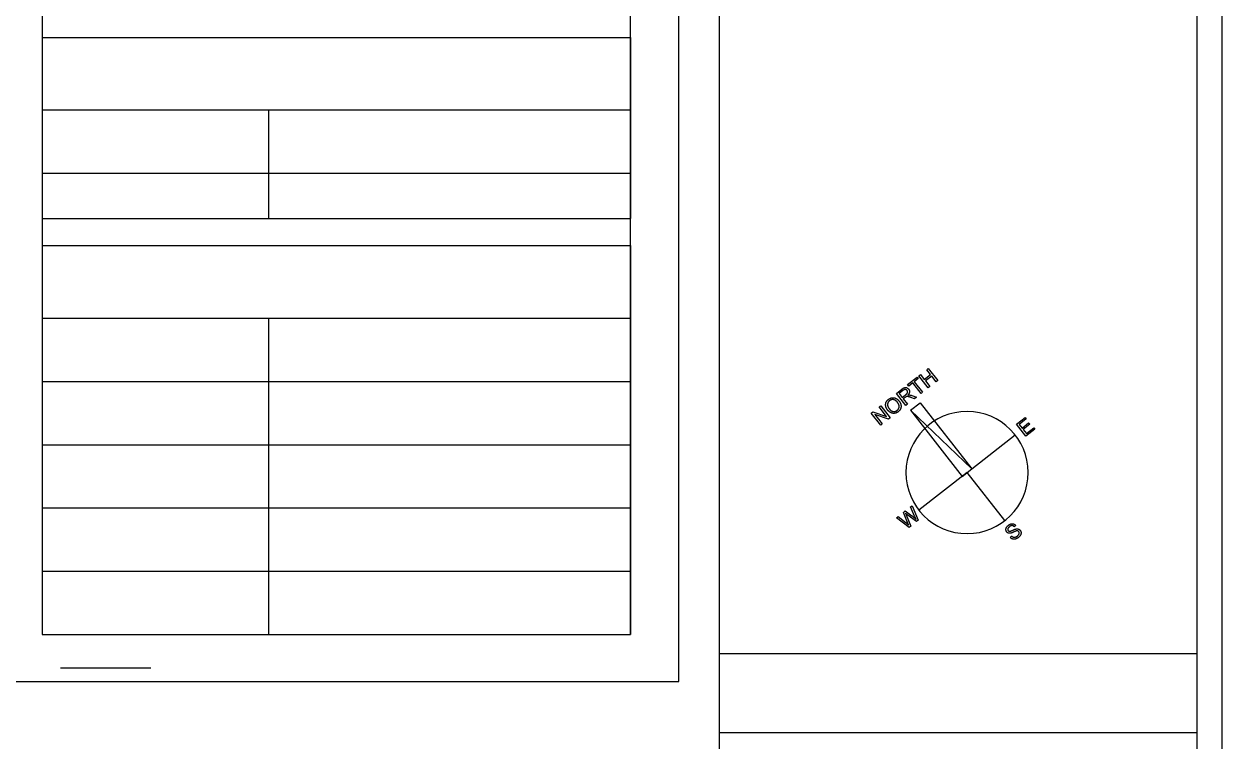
# Model space of a CAD drawing. Header units: millimetres. Extents: x 10 to 831, y 7 to 587.
# Drawn here: x 572.7 to 831.1, y 162 to 316.8 of the extents above; entities that cross this region are included whole.
import ezdxf

# ---------------------------------------------------------------- set-up
doc = ezdxf.new("R2010")
doc.units = ezdxf.units.MM
doc.layers.get('0').update_dxf_attribs({"linetype": 'CONTINUOUS'})

msp = doc.modelspace()

# ---------------------------------------------------------------- linework, layer by layer
at = {"color": 9}
for p, q in [((831.144, 7.0032), (831.144, 586.863)), ((825.779, 12.3679), (825.779, 581.501))]:
    msp.add_line(p, q, dxfattribs=at)
at = {"color": 0}
for p, q in [((722.644, 581.498), (722.644, 12.3679)), ((714.005, 174.906), (714.005, 581.007)), ((576.668, 559.812), (576.668, 185.004)), ((703.576, 185.004), (703.576, 559.812)), ((576.668, 313.888), (703.576, 313.888)), ((703.576, 313.888), (703.576, 274.836)), ((576.668, 298.268), (703.576, 298.268)), ((625.482, 298.268), (625.482, 274.836)), ((576.668, 284.594), (703.576, 284.594)), ((576.668, 274.836), (703.576, 274.836)), ((576.668, 268.963), (703.576, 268.963)), ((703.576, 268.963), (703.576, 185.004)), ((576.668, 253.341), (703.576, 253.341)), ((625.482, 253.341), (625.482, 185.004)), ((763.323, 238.967), (765.39, 240.576)), ((765.39, 240.576), (765.623, 240.269)), ((765.747, 240.862), (766.085, 241.126)), ((767.782, 238.27), (765.747, 240.862)), ((766.085, 241.126), (766.921, 240.058)), ((766.921, 240.058), (768.279, 241.117)), ((768.509, 240.809), (767.168, 239.761)), ((767.443, 242.185), (767.782, 242.449)), ((768.279, 241.117), (767.443, 242.185)), ((767.782, 242.449), (769.81, 239.857)), ((769.472, 239.593), (768.509, 240.809)), ((576.668, 239.667), (703.576, 239.667)), ((760.91, 237.074), (762.067, 237.973)), ((762.067, 237.973), (762.106, 238.005)), ((762.106, 238.005), (762.152, 238.037)), ((762.152, 238.037), (762.201, 238.069)), ((762.201, 238.069), (762.243, 238.1)), ((762.243, 238.1), (762.286, 238.132)), ((762.286, 238.132), (762.321, 238.153)), ((762.321, 238.153), (762.36, 238.184)), ((762.36, 238.184), (762.402, 238.206)), ((762.427, 237.782), (762.37, 237.75)), ((762.402, 238.206), (762.448, 238.227)), ((762.469, 237.804), (762.427, 237.782)), ((762.448, 238.227), (762.48, 238.248)), ((762.512, 237.824), (762.469, 237.804)), ((762.48, 238.248), (762.512, 238.259)), ((762.512, 238.259), (762.554, 238.28)), ((762.554, 237.845), (762.512, 237.824)), ((762.554, 238.28), (762.582, 238.29)), ((762.582, 237.867), (762.554, 237.845)), ((762.582, 238.29), (762.614, 238.301)), ((762.624, 237.877), (762.582, 237.867)), ((762.614, 238.301), (762.649, 238.311)), ((762.667, 237.888), (762.624, 237.877)), ((762.649, 238.311), (762.691, 238.322)), ((762.709, 237.899), (762.667, 237.888)), ((762.691, 238.322), (762.73, 238.333)), ((762.741, 237.909), (762.709, 237.899)), ((762.73, 238.333), (762.776, 238.343)), ((762.783, 237.909), (762.741, 237.909)), ((762.776, 238.343), (762.818, 238.343)), ((762.818, 237.909), (762.783, 237.909)), ((762.818, 238.343), (762.857, 238.343)), ((762.85, 237.909), (762.818, 237.909)), ((762.893, 237.899), (762.85, 237.909)), ((762.857, 238.343), (762.9, 238.343)), ((762.935, 237.888), (762.893, 237.899)), ((762.9, 238.343), (762.952, 238.343)), ((762.977, 237.867), (762.935, 237.888)), ((762.952, 238.343), (762.995, 238.333)), ((763.019, 237.856), (762.977, 237.867)), ((762.995, 238.333), (763.037, 238.322)), ((763.051, 237.836), (763.019, 237.856)), ((763.037, 238.322), (763.08, 238.311)), ((763.094, 237.804), (763.051, 237.836)), ((763.08, 238.311), (763.122, 238.29)), ((763.122, 237.782), (763.094, 237.804)), ((763.122, 238.29), (763.164, 238.28)), ((763.154, 237.74), (763.122, 237.782)), ((763.164, 238.28), (763.206, 238.259)), ((763.206, 238.259), (763.249, 238.236)), ((763.249, 238.236), (763.291, 238.216)), ((763.291, 238.216), (763.323, 238.184)), ((763.57, 238.661), (763.323, 238.967)), ((763.323, 238.184), (763.355, 238.163)), ((763.355, 238.163), (763.397, 238.132)), ((763.397, 238.132), (763.432, 238.11)), ((763.432, 238.11), (763.464, 238.078)), ((763.464, 238.078), (763.492, 238.037)), ((763.492, 238.037), (763.524, 238.005)), ((763.524, 238.005), (763.535, 237.983)), ((763.535, 237.983), (763.57, 237.951)), ((764.424, 239.328), (763.57, 238.661)), ((763.57, 237.951), (763.602, 237.909)), ((763.602, 237.909), (763.619, 237.867)), ((763.619, 237.867), (763.644, 237.836)), ((763.644, 237.836), (763.662, 237.793)), ((763.662, 237.793), (763.676, 237.75)), ((766.216, 237.042), (764.424, 239.328)), ((765.623, 240.269), (764.762, 239.593)), ((764.762, 239.593), (766.565, 237.307)), ((767.168, 239.761), (768.117, 238.534)), ((768.117, 238.534), (767.782, 238.27)), ((769.81, 239.857), (769.472, 239.593)), ((758.691, 235.147), (758.698, 235.19)), ((758.698, 235.19), (758.719, 235.231)), ((758.719, 235.231), (758.744, 235.263)), ((758.744, 235.263), (758.765, 235.306)), ((758.765, 235.306), (758.783, 235.348)), ((758.783, 235.348), (758.807, 235.38)), ((758.807, 235.38), (758.825, 235.421)), ((758.825, 235.421), (758.857, 235.454)), ((758.857, 235.454), (758.878, 235.486)), ((758.878, 235.486), (758.91, 235.528)), ((758.91, 235.528), (758.941, 235.56)), ((758.941, 235.56), (758.977, 235.591)), ((758.977, 235.591), (759.008, 235.622)), ((759.008, 235.622), (759.037, 235.654)), ((759.037, 235.654), (759.068, 235.686)), ((759.068, 235.686), (759.104, 235.719)), ((759.104, 235.719), (759.142, 235.751)), ((759.153, 235.199), (759.135, 235.168)), ((759.142, 235.751), (759.178, 235.782)), ((759.178, 235.242), (759.153, 235.199)), ((759.178, 235.782), (759.185, 235.792)), ((759.195, 235.274), (759.178, 235.242)), ((759.185, 235.792), (759.227, 235.825)), ((759.227, 235.306), (759.195, 235.274)), ((759.227, 235.825), (759.27, 235.846)), ((759.259, 235.348), (759.227, 235.306)), ((759.294, 235.38), (759.259, 235.348)), ((759.27, 235.846), (759.305, 235.877)), ((759.326, 235.412), (759.294, 235.38)), ((759.305, 235.877), (759.344, 235.898)), ((759.354, 235.443), (759.326, 235.412)), ((759.344, 235.898), (759.386, 235.93)), ((759.386, 235.475), (759.354, 235.443)), ((759.386, 235.93), (759.418, 235.95)), ((759.418, 235.496), (759.386, 235.475)), ((759.418, 235.95), (759.46, 235.972)), ((759.453, 235.518), (759.418, 235.496)), ((759.481, 235.549), (759.453, 235.518)), ((759.46, 235.972), (759.502, 235.993)), ((759.527, 235.57), (759.481, 235.549)), ((759.502, 235.993), (759.545, 236.004)), ((759.569, 235.591), (759.527, 235.57)), ((759.545, 236.004), (759.587, 236.025)), ((759.612, 235.613), (759.569, 235.591)), ((759.587, 236.025), (759.629, 236.047)), ((759.64, 235.634), (759.612, 235.613)), ((759.629, 236.047), (759.672, 236.057)), ((759.686, 235.654), (759.64, 235.634)), ((759.672, 236.057), (759.714, 236.068)), ((759.728, 235.676), (759.686, 235.654)), ((759.714, 236.068), (759.756, 236.09)), ((759.77, 235.686), (759.728, 235.676)), ((759.756, 236.09), (759.799, 236.099)), ((759.813, 235.697), (759.77, 235.686)), ((759.799, 236.099), (759.841, 236.11)), ((759.855, 235.708), (759.813, 235.697)), ((759.841, 236.11), (759.887, 236.12)), ((759.897, 235.719), (759.855, 235.708)), ((759.887, 236.12), (759.929, 236.12)), ((759.947, 235.729), (759.897, 235.719)), ((759.929, 236.12), (759.972, 236.131)), ((759.989, 235.729), (759.947, 235.729)), ((759.972, 236.131), (760.021, 236.131)), ((760.021, 235.74), (759.989, 235.729)), ((760.021, 236.131), (760.063, 236.142)), ((760.063, 235.74), (760.021, 235.74)), ((760.063, 236.142), (760.106, 236.142)), ((760.106, 235.74), (760.063, 235.74)), ((760.106, 236.142), (760.148, 236.142)), ((760.148, 235.74), (760.106, 235.74)), ((760.148, 236.142), (760.201, 236.142)), ((760.201, 235.729), (760.148, 235.74)), ((760.201, 236.142), (760.247, 236.142)), ((760.247, 235.729), (760.201, 235.729)), ((760.247, 236.142), (760.289, 236.131)), ((760.289, 235.719), (760.247, 235.729)), ((760.289, 236.131), (760.331, 236.131)), ((760.331, 235.708), (760.289, 235.719)), ((760.331, 236.131), (760.381, 236.12)), ((760.374, 235.697), (760.331, 235.708)), ((760.416, 235.686), (760.374, 235.697)), ((760.381, 236.12), (760.427, 236.12)), ((760.458, 235.665), (760.416, 235.686)), ((760.427, 236.12), (760.465, 236.11)), ((760.501, 235.654), (760.458, 235.665)), ((760.465, 236.11), (760.508, 236.099)), ((760.54, 235.634), (760.501, 235.654)), ((760.508, 236.099), (760.55, 236.09)), ((760.592, 235.613), (760.54, 235.634)), ((760.55, 236.09), (760.592, 236.079)), ((760.592, 236.079), (760.635, 236.057)), ((760.617, 235.591), (760.592, 235.613)), ((760.659, 235.57), (760.617, 235.591)), ((760.635, 236.057), (760.677, 236.047)), ((760.691, 235.549), (760.659, 235.57)), ((760.677, 236.047), (760.719, 236.025)), ((760.733, 235.528), (760.691, 235.549)), ((760.719, 236.025), (760.762, 236.004)), ((760.762, 235.507), (760.733, 235.528)), ((760.762, 236.004), (760.783, 235.993)), ((760.794, 235.475), (760.762, 235.507)), ((760.783, 235.993), (760.825, 235.984)), ((760.836, 235.454), (760.794, 235.475)), ((760.825, 235.984), (760.868, 235.961)), ((760.868, 235.421), (760.836, 235.454)), ((760.868, 235.961), (760.903, 235.941)), ((760.903, 235.39), (760.868, 235.421)), ((760.903, 235.941), (760.942, 235.909)), ((760.935, 235.358), (760.903, 235.39)), ((762.945, 234.48), (760.91, 237.074)), ((760.963, 235.326), (760.935, 235.358)), ((760.942, 235.909), (760.977, 235.887)), ((760.995, 235.295), (760.963, 235.326)), ((760.977, 235.887), (761.016, 235.867)), ((761.037, 235.253), (760.995, 235.295)), ((761.016, 235.867), (761.051, 235.846)), ((761.069, 235.222), (761.037, 235.253)), ((761.051, 235.846), (761.079, 235.814)), ((761.1, 235.179), (761.069, 235.222)), ((761.079, 235.814), (761.122, 235.782)), ((761.136, 235.147), (761.1, 235.179)), ((761.122, 235.782), (761.153, 235.76)), ((761.153, 235.76), (761.189, 235.729)), ((761.189, 235.729), (761.227, 235.697)), ((761.227, 235.697), (761.263, 235.665)), ((761.263, 235.665), (761.294, 235.634)), ((761.294, 235.634), (761.323, 235.602)), ((761.323, 235.602), (761.354, 235.57)), ((761.354, 235.57), (761.386, 235.528)), ((761.386, 235.528), (761.421, 235.496)), ((761.421, 235.496), (761.453, 235.464)), ((761.453, 235.464), (761.481, 235.421)), ((761.481, 235.421), (761.481, 235.421)), ((761.481, 235.421), (761.513, 235.38)), ((762.3, 237.698), (761.485, 237.053)), ((761.485, 237.053), (762.152, 236.194)), ((761.513, 235.38), (761.545, 235.337)), ((761.545, 235.337), (761.57, 235.306)), ((761.57, 235.306), (761.598, 235.263)), ((761.598, 235.263), (761.623, 235.222)), ((761.623, 235.222), (761.64, 235.179)), ((761.64, 235.179), (761.672, 235.147)), ((762.152, 236.194), (762.893, 236.777)), ((762.328, 237.719), (762.3, 237.698)), ((762.37, 237.75), (762.328, 237.719)), ((762.783, 236.206), (762.385, 235.898)), ((762.385, 235.898), (763.291, 234.745)), ((762.797, 236.216), (762.783, 236.206)), ((762.85, 236.258), (762.797, 236.216)), ((762.893, 236.289), (762.85, 236.258)), ((762.893, 236.777), (762.935, 236.809)), ((762.924, 236.311), (762.893, 236.289)), ((762.952, 236.332), (762.924, 236.311)), ((762.935, 236.809), (762.977, 236.841)), ((762.984, 236.343), (762.952, 236.332)), ((762.977, 236.841), (763.019, 236.872)), ((763.019, 236.364), (762.984, 236.343)), ((763.019, 236.872), (763.051, 236.914)), ((763.062, 236.375), (763.019, 236.364)), ((763.051, 236.914), (763.08, 236.947)), ((763.104, 236.384), (763.062, 236.375)), ((763.08, 236.947), (763.111, 236.978)), ((763.147, 236.396), (763.104, 236.384)), ((763.111, 236.978), (763.147, 237.01)), ((763.147, 237.01), (763.164, 237.042)), ((763.196, 236.396), (763.147, 236.396)), ((763.189, 237.707), (763.154, 237.74)), ((763.164, 237.042), (763.189, 237.074)), ((763.206, 237.677), (763.189, 237.707)), ((763.189, 237.074), (763.206, 237.094)), ((763.231, 236.407), (763.196, 236.396)), ((763.231, 237.634), (763.206, 237.677)), ((763.206, 237.094), (763.221, 237.105)), ((763.221, 237.105), (763.238, 237.148)), ((763.249, 237.603), (763.231, 237.634)), ((763.263, 236.407), (763.231, 236.407)), ((763.238, 237.148), (763.263, 237.189)), ((763.274, 237.56), (763.249, 237.603)), ((763.263, 237.189), (763.281, 237.232)), ((763.305, 236.396), (763.263, 236.407)), ((763.281, 237.517), (763.274, 237.56)), ((763.291, 237.465), (763.281, 237.517)), ((763.281, 237.232), (763.291, 237.275)), ((763.305, 237.422), (763.291, 237.465)), ((763.291, 237.316), (763.305, 237.37)), ((763.291, 237.275), (763.291, 237.316)), ((763.305, 237.411), (763.305, 237.422)), ((763.305, 237.37), (763.305, 237.411)), ((763.348, 236.396), (763.305, 236.396)), ((763.397, 236.384), (763.348, 236.396)), ((763.376, 236.723), (763.365, 236.703)), ((763.365, 236.703), (763.422, 236.723)), ((763.408, 236.755), (763.376, 236.723)), ((763.45, 236.375), (763.397, 236.384)), ((763.443, 236.798), (763.408, 236.755)), ((763.422, 236.723), (763.475, 236.723)), ((763.482, 236.841), (763.443, 236.798)), ((763.506, 236.364), (763.45, 236.375)), ((763.475, 236.723), (763.517, 236.735)), ((763.517, 236.883), (763.482, 236.841)), ((763.535, 236.354), (763.506, 236.364)), ((763.506, 236.364), (763.506, 236.364)), ((763.535, 236.914), (763.517, 236.883)), ((763.517, 236.735), (763.559, 236.735)), ((763.57, 236.957), (763.535, 236.914)), ((763.577, 236.343), (763.535, 236.354)), ((763.559, 236.735), (763.602, 236.746)), ((763.591, 236.999), (763.57, 236.957)), ((763.609, 236.332), (763.577, 236.343)), ((763.609, 237.031), (763.591, 236.999)), ((763.602, 236.746), (763.644, 236.746)), ((763.633, 237.074), (763.609, 237.031)), ((763.651, 236.321), (763.609, 236.332)), ((763.651, 237.116), (763.633, 237.074)), ((763.644, 236.746), (763.676, 236.746)), ((763.676, 237.148), (763.651, 237.116)), ((763.693, 236.311), (763.651, 236.321)), ((763.676, 237.75), (763.693, 237.707)), ((763.686, 237.189), (763.676, 237.148)), ((763.676, 236.746), (763.718, 236.735)), ((763.693, 237.232), (763.686, 237.189)), ((763.693, 237.707), (763.704, 237.666)), ((763.704, 237.264), (763.693, 237.232)), ((763.736, 236.3), (763.693, 236.311)), ((763.704, 237.666), (763.718, 237.623)), ((763.718, 237.307), (763.704, 237.264)), ((763.718, 237.623), (763.718, 237.581)), ((763.718, 237.581), (763.729, 237.538)), ((763.729, 237.338), (763.718, 237.307)), ((763.718, 236.735), (763.76, 236.735)), ((763.729, 237.538), (763.729, 237.497)), ((763.729, 237.497), (763.729, 237.444)), ((763.729, 237.444), (763.729, 237.401)), ((763.729, 237.401), (763.729, 237.38)), ((763.729, 237.38), (763.729, 237.338)), ((763.778, 236.28), (763.736, 236.3)), ((763.76, 236.735), (763.803, 236.723)), ((763.82, 236.269), (763.778, 236.28)), ((763.803, 236.723), (763.845, 236.723)), ((763.873, 236.248), (763.82, 236.269)), ((763.845, 236.723), (763.887, 236.714)), ((763.93, 236.237), (763.873, 236.248)), ((763.887, 236.714), (763.93, 236.703)), ((763.93, 236.703), (763.972, 236.692)), ((763.983, 236.216), (763.93, 236.237)), ((763.972, 236.692), (764.021, 236.682)), ((764.032, 236.194), (763.983, 236.216)), ((764.021, 236.682), (764.067, 236.671)), ((764.798, 235.93), (764.032, 236.194)), ((764.067, 236.671), (764.11, 236.66)), ((764.11, 236.66), (764.159, 236.639)), ((764.159, 236.639), (764.201, 236.629)), ((764.201, 236.629), (764.226, 236.618)), ((764.226, 236.618), (765.231, 236.269)), ((765.231, 236.269), (764.798, 235.93)), ((766.565, 237.307), (766.216, 237.042)), ((755.477, 232.809), (755.826, 233.084)), ((757.509, 230.216), (755.477, 232.809)), ((755.826, 233.084), (758.783, 232.11)), ((757.192, 234.142), (757.516, 234.407)), ((758.783, 232.11), (757.192, 234.142)), ((757.516, 234.407), (759.548, 231.813)), ((758.575, 234.638), (758.582, 234.681)), ((758.575, 234.596), (758.575, 234.638)), ((758.575, 234.564), (758.575, 234.596)), ((758.575, 234.523), (758.575, 234.564)), ((758.582, 234.48), (758.575, 234.523)), ((758.582, 234.776), (758.592, 234.819)), ((758.582, 234.724), (758.582, 234.776)), ((758.582, 234.681), (758.582, 234.724)), ((758.582, 234.724), (758.582, 234.724)), ((758.582, 234.437), (758.582, 234.48)), ((758.592, 234.396), (758.582, 234.437)), ((758.592, 234.819), (758.606, 234.86)), ((758.592, 234.353), (758.592, 234.396)), ((758.606, 234.311), (758.592, 234.353)), ((758.606, 234.903), (758.617, 234.946)), ((758.606, 234.86), (758.606, 234.903)), ((758.617, 234.268), (758.606, 234.311)), ((758.617, 234.946), (758.624, 234.988)), ((758.624, 234.226), (758.617, 234.268)), ((758.624, 234.988), (758.649, 235.03)), ((758.634, 234.195), (758.624, 234.226)), ((758.649, 234.152), (758.634, 234.195)), ((758.649, 235.03), (758.656, 235.073)), ((758.656, 234.109), (758.649, 234.152)), ((758.656, 235.073), (758.666, 235.115)), ((758.666, 234.067), (758.656, 234.109)), ((758.666, 235.115), (758.691, 235.147)), ((758.691, 234.025), (758.666, 234.067)), ((758.698, 233.983), (758.691, 234.025)), ((758.719, 233.94), (758.698, 233.983)), ((758.744, 233.899), (758.719, 233.94)), ((758.765, 233.856), (758.744, 233.899)), ((758.783, 233.813), (758.765, 233.856)), ((758.807, 233.77), (758.783, 233.813)), ((758.825, 233.739), (758.807, 233.77)), ((758.857, 233.697), (758.825, 233.739)), ((758.878, 233.655), (758.857, 233.697)), ((758.91, 233.612), (758.878, 233.655)), ((758.934, 233.571), (758.91, 233.612)), ((758.966, 233.528), (758.934, 233.571)), ((758.994, 233.485), (758.966, 233.528)), ((758.994, 234.756), (758.984, 234.724)), ((758.984, 234.724), (758.984, 234.692)), ((758.984, 234.692), (758.984, 234.649)), ((758.984, 234.649), (758.984, 234.618)), ((758.984, 234.618), (758.984, 234.575)), ((758.984, 234.575), (758.994, 234.532)), ((759.008, 234.829), (758.994, 234.787)), ((758.994, 234.787), (758.994, 234.756)), ((758.994, 234.532), (758.994, 234.501)), ((758.994, 234.501), (759.008, 234.459)), ((759.026, 233.443), (758.994, 233.485)), ((759.019, 234.883), (759.008, 234.829)), ((759.008, 234.459), (759.008, 234.417)), ((759.008, 234.417), (759.019, 234.385)), ((759.026, 234.925), (759.019, 234.883)), ((759.019, 234.385), (759.037, 234.342)), ((759.037, 234.967), (759.026, 234.925)), ((759.051, 233.422), (759.026, 233.443)), ((759.026, 233.443), (759.026, 233.443)), ((759.058, 235.009), (759.037, 234.967)), ((759.037, 234.342), (759.051, 234.299)), ((759.051, 234.299), (759.058, 234.258)), ((759.079, 233.379), (759.051, 233.422)), ((759.068, 235.052), (759.058, 235.009)), ((759.058, 234.258), (759.079, 234.216)), ((759.093, 235.084), (759.068, 235.052)), ((759.079, 234.216), (759.093, 234.184)), ((759.111, 233.347), (759.079, 233.379)), ((759.111, 235.125), (759.093, 235.084)), ((759.093, 234.184), (759.111, 234.141)), ((759.135, 235.168), (759.111, 235.125)), ((759.111, 234.141), (759.135, 234.1)), ((759.135, 233.316), (759.111, 233.347)), ((759.135, 234.1), (759.153, 234.057)), ((759.167, 233.284), (759.135, 233.316)), ((759.153, 234.057), (759.185, 234.014)), ((759.195, 233.252), (759.167, 233.284)), ((759.185, 234.014), (759.21, 233.962)), ((759.238, 233.221), (759.195, 233.252)), ((759.21, 233.962), (759.238, 233.919)), ((759.238, 233.919), (759.27, 233.876)), ((759.27, 233.189), (759.238, 233.221)), ((759.27, 233.876), (759.305, 233.835)), ((759.305, 233.157), (759.27, 233.189)), ((759.305, 233.835), (759.337, 233.793)), ((759.337, 233.136), (759.305, 233.157)), ((759.337, 233.793), (759.368, 233.739)), ((759.379, 233.105), (759.337, 233.136)), ((759.368, 233.739), (759.386, 233.718)), ((759.411, 233.073), (759.379, 233.105)), ((759.386, 233.718), (759.418, 233.675)), ((759.386, 233.718), (759.386, 233.718)), ((759.453, 233.051), (759.411, 233.073)), ((759.418, 233.675), (759.453, 233.634)), ((759.453, 233.634), (759.481, 233.602)), ((759.481, 233.031), (759.453, 233.051)), ((759.481, 233.602), (759.513, 233.56)), ((759.527, 232.999), (759.481, 233.031)), ((759.513, 233.56), (759.555, 233.528)), ((759.569, 232.977), (759.527, 232.999)), ((759.555, 233.528), (759.587, 233.496)), ((759.598, 232.956), (759.569, 232.977)), ((759.587, 233.496), (759.619, 233.464)), ((759.64, 232.935), (759.598, 232.956)), ((759.619, 233.464), (759.654, 233.433)), ((759.686, 232.913), (759.64, 232.935)), ((759.654, 233.433), (759.696, 233.411)), ((759.703, 232.904), (759.686, 232.913)), ((759.696, 233.411), (759.728, 233.379)), ((759.746, 232.882), (759.703, 232.904)), ((759.728, 233.379), (759.77, 233.358)), ((759.788, 232.861), (759.746, 232.882)), ((759.77, 233.358), (759.799, 233.327)), ((759.83, 232.85), (759.788, 232.861)), ((759.799, 233.327), (759.841, 233.306)), ((759.873, 232.84), (759.83, 232.85)), ((759.841, 233.306), (759.873, 233.284)), ((759.873, 233.284), (759.915, 233.274)), ((759.915, 232.818), (759.873, 232.84)), ((759.915, 233.274), (759.947, 233.252)), ((759.957, 232.809), (759.915, 232.818)), ((759.947, 233.252), (759.989, 233.241)), ((760, 232.797), (759.957, 232.809)), ((759.989, 233.241), (760.031, 233.221)), ((760.056, 232.786), (760, 232.797)), ((760.031, 233.221), (760.063, 233.209)), ((760.099, 232.777), (760.056, 232.786)), ((760.063, 233.209), (760.106, 233.2)), ((760.141, 232.777), (760.099, 232.777)), ((760.106, 233.2), (760.148, 233.189)), ((760.18, 232.766), (760.141, 232.777)), ((760.148, 233.189), (760.19, 233.178)), ((760.222, 232.766), (760.18, 232.766)), ((760.19, 233.178), (760.215, 233.178)), ((760.215, 233.178), (760.264, 233.168)), ((760.275, 232.766), (760.222, 232.766)), ((760.264, 233.168), (760.307, 233.168)), ((760.317, 232.766), (760.275, 232.766)), ((760.307, 233.168), (760.349, 233.168)), ((760.36, 232.766), (760.317, 232.766)), ((760.349, 233.168), (760.391, 233.157)), ((760.402, 232.766), (760.36, 232.766)), ((760.391, 233.157), (760.448, 233.168)), ((760.458, 232.766), (760.402, 232.766)), ((760.448, 233.168), (760.49, 233.168)), ((760.501, 232.777), (760.458, 232.766)), ((760.49, 233.168), (760.532, 233.168)), ((760.508, 232.777), (760.501, 232.777)), ((760.55, 232.777), (760.508, 232.777)), ((760.532, 233.168), (760.575, 233.178)), ((760.592, 232.786), (760.55, 232.777)), ((760.575, 233.178), (760.617, 233.189)), ((760.635, 232.797), (760.592, 232.786)), ((760.617, 233.189), (760.659, 233.2)), ((760.691, 232.809), (760.635, 232.797)), ((760.659, 233.2), (760.702, 233.209)), ((760.733, 232.818), (760.691, 232.809)), ((760.702, 233.209), (760.741, 233.221)), ((760.776, 232.829), (760.733, 232.818)), ((760.741, 233.221), (760.783, 233.232)), ((760.818, 232.84), (760.776, 232.829)), ((760.783, 233.232), (760.818, 233.252)), ((760.818, 233.252), (760.861, 233.274)), ((760.861, 232.861), (760.818, 232.84)), ((760.861, 233.274), (760.903, 233.295)), ((760.892, 232.872), (760.861, 232.861)), ((760.935, 232.893), (760.892, 232.872)), ((760.903, 233.295), (760.942, 233.316)), ((760.977, 232.913), (760.935, 232.893)), ((760.942, 233.316), (760.977, 233.338)), ((760.977, 233.338), (761.016, 233.37)), ((761.016, 232.935), (760.977, 232.913)), ((761.016, 233.37), (761.051, 233.401)), ((761.062, 232.956), (761.016, 232.935)), ((761.051, 233.401), (761.062, 233.401)), ((761.062, 233.401), (761.1, 233.433)), ((761.1, 232.977), (761.062, 232.956)), ((761.1, 233.433), (761.136, 233.464)), ((761.136, 232.999), (761.1, 232.977)), ((761.143, 235.115), (761.136, 235.147)), ((761.136, 233.464), (761.167, 233.496)), ((761.178, 233.031), (761.136, 232.999)), ((761.178, 235.073), (761.143, 235.115)), ((761.167, 233.496), (761.196, 233.528)), ((761.21, 235.03), (761.178, 235.073)), ((761.22, 233.051), (761.178, 233.031)), ((761.196, 233.528), (761.227, 233.56)), ((761.238, 234.988), (761.21, 235.03)), ((761.252, 233.083), (761.22, 233.051)), ((761.227, 233.56), (761.263, 233.591)), ((761.263, 234.946), (761.238, 234.988)), ((761.294, 233.105), (761.252, 233.083)), ((761.294, 234.914), (761.263, 234.946)), ((761.263, 233.591), (761.28, 233.634)), ((761.28, 233.634), (761.312, 233.666)), ((761.312, 234.871), (761.294, 234.914)), ((761.302, 233.114), (761.294, 233.105)), ((761.344, 233.146), (761.302, 233.114)), ((761.337, 234.829), (761.312, 234.871)), ((761.312, 233.666), (761.337, 233.697)), ((761.354, 234.787), (761.337, 234.829)), ((761.337, 233.697), (761.354, 233.739)), ((761.379, 233.178), (761.344, 233.146)), ((761.379, 234.745), (761.354, 234.787)), ((761.354, 233.739), (761.379, 233.782)), ((761.397, 234.702), (761.379, 234.745)), ((761.379, 233.782), (761.397, 233.813)), ((761.411, 233.209), (761.379, 233.178)), ((761.411, 234.661), (761.397, 234.702)), ((761.397, 233.813), (761.411, 233.856)), ((761.428, 234.618), (761.411, 234.661)), ((761.411, 233.856), (761.428, 233.899)), ((761.439, 233.241), (761.411, 233.209)), ((761.439, 234.575), (761.428, 234.618)), ((761.428, 233.899), (761.439, 233.94)), ((761.453, 234.532), (761.439, 234.575)), ((761.439, 233.94), (761.453, 233.983)), ((761.471, 233.274), (761.439, 233.241)), ((761.464, 234.491), (761.453, 234.532)), ((761.453, 233.983), (761.464, 234.025)), ((761.471, 234.459), (761.464, 234.491)), ((761.464, 234.025), (761.471, 234.067)), ((761.471, 234.417), (761.471, 234.459)), ((761.481, 234.374), (761.471, 234.417)), ((761.471, 234.067), (761.481, 234.109)), ((761.503, 233.306), (761.471, 233.274)), ((761.481, 234.331), (761.481, 234.374)), ((761.481, 234.29), (761.481, 234.331)), ((761.496, 234.258), (761.481, 234.29)), ((761.481, 234.216), (761.496, 234.258)), ((761.481, 234.173), (761.481, 234.216)), ((761.481, 234.152), (761.481, 234.173)), ((761.481, 234.109), (761.481, 234.152)), ((761.538, 233.338), (761.503, 233.306)), ((761.57, 233.379), (761.538, 233.338)), ((761.587, 233.411), (761.57, 233.379)), ((761.623, 233.443), (761.587, 233.411)), ((761.64, 233.485), (761.623, 233.443)), ((761.672, 233.517), (761.64, 233.485)), ((761.672, 235.147), (761.697, 235.105)), ((761.697, 233.56), (761.672, 233.517)), ((761.697, 235.105), (761.714, 235.061)), ((761.714, 233.602), (761.697, 233.56)), ((761.714, 235.061), (761.739, 235.02)), ((761.739, 233.644), (761.714, 233.602)), ((761.739, 235.02), (761.75, 234.978)), ((761.757, 233.675), (761.739, 233.644)), ((761.75, 234.978), (761.771, 234.935)), ((761.781, 233.718), (761.757, 233.675)), ((761.771, 234.935), (761.788, 234.903)), ((761.799, 233.761), (761.781, 233.718)), ((761.788, 234.903), (761.799, 234.86)), ((761.799, 234.86), (761.824, 234.819)), ((761.813, 233.793), (761.799, 233.761)), ((761.824, 233.835), (761.813, 233.793)), ((761.824, 234.819), (761.831, 234.776)), ((761.831, 233.876), (761.824, 233.835)), ((761.831, 234.776), (761.841, 234.734)), ((761.855, 233.919), (761.831, 233.876)), ((761.841, 234.734), (761.855, 234.692)), ((761.855, 234.692), (761.862, 234.649)), ((761.862, 233.962), (761.855, 233.919)), ((761.862, 234.649), (761.873, 234.607)), ((761.873, 234.003), (761.862, 233.962)), ((761.873, 234.607), (761.873, 234.586)), ((761.873, 234.586), (761.884, 234.544)), ((761.884, 234.046), (761.873, 234.003)), ((761.884, 234.544), (761.898, 234.491)), ((761.898, 234.132), (761.884, 234.089)), ((761.884, 234.089), (761.884, 234.046)), ((761.898, 234.491), (761.898, 234.448)), ((761.898, 234.448), (761.905, 234.406)), ((761.905, 234.173), (761.898, 234.132)), ((761.905, 234.406), (761.905, 234.353)), ((761.905, 234.353), (761.905, 234.311)), ((761.905, 234.311), (761.905, 234.268)), ((761.905, 234.268), (761.905, 234.226)), ((761.905, 234.226), (761.905, 234.173)), ((763.291, 234.745), (762.945, 234.48)), ((763.94, 233.422), (766.015, 235.042)), ((763.94, 233.422), (766.015, 235.042)), ((777.191, 220.796), (763.94, 233.422)), ((763.94, 233.422), (775.116, 219.167)), ((777.191, 220.796), (763.94, 233.422)), ((777.191, 220.796), (763.94, 233.422)), ((763.94, 233.422), (775.116, 219.167)), ((777.191, 220.796), (763.94, 233.422)), ((766.015, 235.042), (777.191, 220.796)), ((759.199, 231.539), (756.236, 232.503)), ((756.236, 232.503), (757.834, 230.47)), ((757.834, 230.47), (757.509, 230.216)), ((759.548, 231.813), (759.199, 231.539)), ((786.793, 230.418), (788.667, 231.888)), ((788.825, 227.824), (786.793, 230.418)), ((788.906, 231.582), (787.375, 230.386)), ((787.375, 230.386), (788, 229.592)), ((788, 229.592), (789.428, 230.714)), ((789.668, 230.407), (788.233, 229.285)), ((788.667, 231.888), (788.906, 231.582)), ((789.428, 230.714), (789.668, 230.407)), ((776.153, 219.98), (786.525, 228.119)), ((788.233, 229.285), (788.931, 228.407)), ((790.762, 229.348), (788.825, 227.824)), ((788.931, 228.407), (790.519, 229.656)), ((790.519, 229.656), (790.762, 229.348)), ((576.668, 226.004), (703.576, 226.004)), ((776.157, 219.982), (765.775, 211.854)), ((775.116, 219.167), (777.191, 220.796)), ((775.116, 219.167), (777.191, 220.796)), ((784.281, 209.609), (776.153, 219.982)), ((576.668, 212.34), (703.576, 212.34)), ((763.933, 212.562), (764.279, 212.828)), ((764.833, 210.574), (763.933, 212.562)), ((764.279, 212.828), (765.602, 209.685)), ((760.949, 210.214), (761.294, 210.488)), ((763.669, 208.161), (760.949, 210.214)), ((761.294, 210.488), (763.019, 209.102)), ((762.409, 211.368), (762.818, 211.696)), ((763.288, 209.229), (762.409, 211.368)), ((762.818, 211.696), (764.226, 210.669)), ((762.861, 211.198), (762.85, 211.208)), ((762.85, 211.208), (762.875, 211.166)), ((762.882, 211.187), (762.861, 211.198)), ((762.875, 211.166), (762.893, 211.114)), ((762.903, 211.166), (762.882, 211.187)), ((762.893, 211.114), (762.917, 211.072)), ((762.935, 211.145), (762.903, 211.166)), ((762.917, 211.072), (762.935, 211.028)), ((762.977, 211.114), (762.935, 211.145)), ((762.935, 211.028), (762.96, 210.986)), ((762.96, 210.986), (762.977, 210.945)), ((763.019, 211.081), (762.977, 211.114)), ((762.977, 210.945), (762.988, 210.911)), ((762.988, 210.911), (763.009, 210.87)), ((763.009, 210.87), (763.019, 210.848)), ((763.062, 211.049), (763.019, 211.081)), ((763.019, 210.848), (764.014, 208.435)), ((763.115, 211.008), (763.062, 211.049)), ((763.171, 210.965), (763.115, 211.008)), ((765.267, 209.419), (763.171, 210.965)), ((764.226, 210.669), (764.268, 210.637)), ((764.268, 210.637), (764.304, 210.615)), ((764.304, 210.615), (764.342, 210.584)), ((764.342, 210.584), (764.388, 210.552)), ((764.388, 210.552), (764.42, 210.52)), ((764.42, 210.52), (764.462, 210.499)), ((764.462, 210.499), (764.491, 210.468)), ((764.491, 210.468), (764.533, 210.436)), ((764.533, 210.436), (764.565, 210.404)), ((764.565, 210.404), (764.607, 210.384)), ((764.607, 210.384), (764.639, 210.351)), ((764.639, 210.351), (764.685, 210.32)), ((764.685, 210.32), (764.716, 210.287)), ((764.716, 210.287), (764.748, 210.266)), ((764.748, 210.266), (764.79, 210.235)), ((764.79, 210.235), (764.819, 210.203)), ((764.819, 210.203), (764.854, 210.172)), ((764.854, 210.531), (764.833, 210.574)), ((764.833, 210.574), (764.833, 210.574)), ((764.875, 210.479), (764.854, 210.531)), ((764.854, 210.172), (764.886, 210.151)), ((764.893, 210.436), (764.875, 210.479)), ((764.886, 210.151), (764.928, 210.118)), ((764.917, 210.393), (764.893, 210.436)), ((764.935, 210.351), (764.917, 210.393)), ((764.928, 210.118), (764.96, 210.087)), ((764.96, 210.298), (764.935, 210.351)), ((764.981, 210.256), (764.96, 210.298)), ((764.96, 210.087), (764.988, 210.054)), ((765.002, 210.214), (764.981, 210.256)), ((764.988, 210.054), (765.02, 210.034)), ((765.013, 210.183), (765.002, 210.214)), ((765.03, 210.14), (765.013, 210.183)), ((765.02, 210.034), (765.055, 210.002)), ((765.055, 210.097), (765.03, 210.14)), ((765.073, 210.054), (765.055, 210.097)), ((765.055, 210.002), (765.087, 209.97)), ((765.097, 210.023), (765.073, 210.054)), ((765.087, 209.97), (765.115, 209.939)), ((765.104, 209.98), (765.097, 210.023)), ((765.129, 209.95), (765.104, 209.98)), ((765.115, 209.939), (765.147, 209.907)), ((765.147, 209.907), (765.129, 209.95)), ((765.147, 209.907), (765.147, 209.907)), ((765.602, 209.685), (765.267, 209.419)), ((763.019, 209.102), (763.062, 209.071)), ((763.062, 209.071), (763.097, 209.05)), ((763.097, 209.05), (763.129, 209.018)), ((763.129, 209.018), (763.171, 208.986)), ((763.171, 208.986), (763.203, 208.955)), ((763.203, 208.955), (763.245, 208.923)), ((763.245, 208.923), (763.274, 208.901)), ((763.274, 208.901), (763.305, 208.869)), ((763.298, 209.219), (763.288, 209.229)), ((763.298, 209.208), (763.298, 209.219)), ((763.305, 209.188), (763.298, 209.208)), ((763.316, 209.156), (763.305, 209.188)), ((763.305, 208.869), (763.341, 208.837)), ((763.341, 209.123), (763.316, 209.156)), ((763.348, 209.092), (763.341, 209.123)), ((763.341, 208.837), (763.383, 208.806)), ((763.372, 209.059), (763.348, 209.092)), ((763.393, 209.007), (763.372, 209.059)), ((763.383, 208.806), (763.415, 208.774)), ((763.415, 208.964), (763.393, 209.007)), ((763.432, 208.912), (763.415, 208.964)), ((763.415, 208.774), (763.443, 208.753)), ((763.457, 208.86), (763.432, 208.912)), ((763.443, 208.753), (763.475, 208.722)), ((763.485, 208.796), (763.457, 208.86)), ((763.475, 208.722), (763.517, 208.689)), ((763.517, 208.733), (763.485, 208.796)), ((763.549, 208.659), (763.517, 208.733)), ((763.517, 208.689), (763.549, 208.659)), ((764.014, 208.435), (763.669, 208.161)), ((784.521, 207.757), (784.535, 207.8)), ((784.521, 207.714), (784.521, 207.757)), ((784.521, 207.673), (784.521, 207.714)), ((784.521, 207.619), (784.521, 207.673)), ((784.535, 207.578), (784.521, 207.619)), ((784.535, 207.843), (784.546, 207.885)), ((784.535, 207.8), (784.535, 207.843)), ((784.535, 207.535), (784.535, 207.578)), ((784.546, 207.493), (784.535, 207.535)), ((784.546, 207.885), (784.557, 207.927)), ((784.557, 207.451), (784.546, 207.493)), ((784.557, 207.927), (784.574, 207.97)), ((784.574, 207.409), (784.557, 207.451)), ((784.574, 207.97), (784.592, 208.011)), ((784.592, 207.366), (784.574, 207.409)), ((784.592, 208.011), (784.61, 208.054)), ((784.61, 207.323), (784.592, 207.366)), ((784.61, 208.054), (784.627, 208.096)), ((784.627, 207.282), (784.61, 207.323)), ((784.627, 208.096), (784.652, 208.139)), ((784.652, 207.239), (784.627, 207.282)), ((784.652, 208.139), (784.673, 208.182)), ((784.673, 207.207), (784.652, 207.239)), ((784.673, 208.182), (784.691, 208.213)), ((784.705, 207.165), (784.673, 207.207)), ((784.691, 208.213), (784.726, 208.245)), ((784.715, 207.155), (784.705, 207.165)), ((784.744, 207.112), (784.715, 207.155)), ((784.726, 208.245), (784.744, 208.286)), ((784.744, 208.286), (784.768, 208.318)), ((784.779, 207.081), (784.744, 207.112)), ((784.768, 208.318), (784.797, 208.35)), ((784.821, 207.049), (784.779, 207.081)), ((784.797, 208.35), (784.832, 208.393)), ((784.849, 207.027), (784.821, 207.049)), ((784.832, 208.393), (784.86, 208.424)), ((784.885, 206.995), (784.849, 207.027)), ((784.86, 208.424), (784.895, 208.456)), ((784.927, 206.974), (784.885, 206.995)), ((784.895, 208.456), (784.927, 208.487)), ((784.927, 208.487), (784.955, 208.519)), ((784.938, 207.79), (784.927, 207.748)), ((784.927, 207.748), (784.927, 207.705)), ((784.927, 207.705), (784.927, 207.652)), ((784.927, 207.652), (784.938, 207.61)), ((784.966, 206.953), (784.927, 206.974)), ((784.948, 207.843), (784.938, 207.79)), ((784.938, 207.61), (784.948, 207.578)), ((784.955, 207.885), (784.948, 207.852)), ((784.948, 207.852), (784.948, 207.843)), ((784.948, 207.578), (784.966, 207.535)), ((784.955, 208.519), (785.001, 208.551)), ((784.966, 207.916), (784.955, 207.885)), ((784.991, 207.958), (784.966, 207.916)), ((784.966, 207.535), (784.991, 207.493)), ((785.012, 206.932), (784.966, 206.953)), ((785.012, 207.99), (784.991, 207.958)), ((784.991, 207.493), (785.012, 207.461)), ((785.001, 208.551), (785.033, 208.583)), ((785.033, 208.022), (785.012, 207.99)), ((785.012, 207.461), (785.019, 207.451)), ((785.054, 206.922), (785.012, 206.932)), ((785.019, 207.451), (785.043, 207.42)), ((785.033, 208.583), (785.054, 208.605)), ((785.054, 208.054), (785.033, 208.022)), ((785.043, 207.42), (785.082, 207.386)), ((785.054, 208.605), (785.096, 208.625)), ((785.082, 208.096), (785.054, 208.054)), ((785.065, 206.911), (785.054, 206.922)), ((785.107, 206.9), (785.065, 206.911)), ((785.107, 208.128), (785.082, 208.096)), ((785.082, 207.386), (785.118, 207.356)), ((785.096, 208.625), (785.135, 208.657)), ((785.149, 208.16), (785.107, 208.128)), ((785.149, 206.889), (785.107, 206.9)), ((785.118, 207.356), (785.149, 207.334)), ((785.135, 208.657), (785.177, 208.689)), ((785.177, 208.202), (785.149, 208.16)), ((785.149, 207.334), (785.188, 207.323)), ((785.188, 206.879), (785.149, 206.889)), ((785.177, 208.689), (785.213, 208.711)), ((785.223, 208.234), (785.177, 208.202)), ((785.188, 207.323), (785.234, 207.313)), ((785.234, 206.879), (785.188, 206.879)), ((785.213, 208.711), (785.252, 208.741)), ((785.266, 208.277), (785.223, 208.234)), ((785.234, 207.313), (785.276, 207.302)), ((785.276, 206.879), (785.234, 206.879)), ((785.252, 208.741), (785.297, 208.763)), ((785.305, 208.308), (785.266, 208.277)), ((785.276, 207.302), (785.297, 207.302)), ((785.319, 206.879), (785.276, 206.879)), ((785.297, 208.763), (785.34, 208.784)), ((785.297, 207.302), (785.319, 207.302)), ((785.329, 208.329), (785.305, 208.308)), ((785.319, 207.302), (785.347, 207.302)), ((785.372, 206.879), (785.319, 206.879)), ((785.372, 208.361), (785.329, 208.329)), ((785.34, 208.784), (785.372, 208.806)), ((785.347, 207.302), (785.372, 207.302)), ((785.372, 208.806), (785.41, 208.826)), ((785.41, 208.382), (785.372, 208.361)), ((785.372, 207.302), (785.403, 207.313)), ((785.41, 206.879), (785.372, 206.879)), ((785.403, 207.313), (785.446, 207.323)), ((785.41, 208.826), (785.453, 208.847)), ((785.453, 208.414), (785.41, 208.382)), ((785.463, 206.889), (785.41, 206.879)), ((785.446, 207.323), (785.474, 207.323)), ((785.453, 208.847), (785.499, 208.858)), ((785.499, 208.435), (785.453, 208.414)), ((785.516, 206.889), (785.463, 206.889)), ((785.474, 207.323), (785.516, 207.345)), ((785.499, 208.858), (785.541, 208.879)), ((785.541, 208.456), (785.499, 208.435)), ((785.516, 207.345), (785.562, 207.356)), ((785.527, 206.9), (785.516, 206.889)), ((785.562, 206.9), (785.527, 206.9)), ((785.541, 208.879), (785.58, 208.89)), ((785.58, 208.478), (785.541, 208.456)), ((785.562, 207.356), (785.604, 207.366)), ((785.594, 206.911), (785.562, 206.9)), ((785.58, 208.89), (785.615, 208.901)), ((785.622, 208.499), (785.58, 208.478)), ((785.622, 206.922), (785.594, 206.911)), ((785.604, 207.366), (785.657, 207.386)), ((785.615, 208.901), (785.633, 208.912)), ((785.668, 208.51), (785.622, 208.499)), ((785.668, 206.932), (785.622, 206.922)), ((785.633, 208.912), (785.685, 208.922)), ((785.657, 207.386), (785.696, 207.409)), ((785.71, 208.519), (785.668, 208.51)), ((785.696, 206.943), (785.668, 206.932)), ((785.685, 208.922), (785.731, 208.933)), ((785.696, 207.409), (785.749, 207.429)), ((785.738, 206.963), (785.696, 206.943)), ((785.738, 208.53), (785.71, 208.519)), ((785.731, 208.933), (785.774, 208.933)), ((785.784, 208.53), (785.738, 208.53)), ((785.784, 206.974), (785.738, 206.963)), ((785.749, 207.429), (785.816, 207.451)), ((785.774, 208.933), (785.827, 208.942)), ((785.827, 208.541), (785.784, 208.53)), ((785.827, 206.995), (785.784, 206.974)), ((785.816, 207.451), (785.865, 207.482)), ((785.827, 208.942), (785.865, 208.942)), ((785.855, 208.541), (785.827, 208.541)), ((785.88, 207.006), (785.827, 206.995)), ((785.901, 208.53), (785.855, 208.541)), ((785.855, 208.541), (785.855, 208.541)), ((785.865, 208.942), (785.908, 208.942)), ((785.865, 207.482), (785.932, 207.514)), ((785.918, 207.027), (785.88, 207.006)), ((785.943, 208.53), (785.901, 208.53)), ((785.908, 208.942), (785.964, 208.942)), ((785.971, 207.049), (785.918, 207.027)), ((785.932, 207.514), (785.964, 207.524)), ((785.985, 208.519), (785.943, 208.53)), ((785.964, 208.942), (786.007, 208.942)), ((785.964, 207.524), (786.014, 207.546)), ((786.024, 207.07), (785.971, 207.049)), ((786.024, 208.51), (785.985, 208.519)), ((786.007, 208.942), (786.049, 208.933)), ((786.014, 207.546), (786.077, 207.578)), ((786.059, 208.499), (786.024, 208.51)), ((786.077, 207.101), (786.024, 207.07)), ((786.049, 208.933), (786.088, 208.922)), ((786.102, 208.478), (786.059, 208.499)), ((786.077, 207.578), (786.13, 207.599)), ((786.141, 207.122), (786.077, 207.101)), ((786.088, 208.922), (786.13, 208.912)), ((786.141, 208.456), (786.102, 208.478)), ((786.13, 208.912), (786.176, 208.901)), ((786.13, 207.599), (786.183, 207.619)), ((786.176, 208.435), (786.141, 208.456)), ((786.155, 207.133), (786.141, 207.122)), ((786.218, 207.165), (786.155, 207.133)), ((786.176, 208.901), (786.183, 208.901)), ((786.218, 208.403), (786.176, 208.435)), ((786.183, 208.901), (786.229, 208.879)), ((786.183, 207.619), (786.229, 207.652)), ((786.257, 208.372), (786.218, 208.403)), ((786.282, 207.185), (786.218, 207.165)), ((786.229, 208.879), (786.271, 208.869)), ((786.229, 207.652), (786.282, 207.662)), ((786.292, 208.34), (786.257, 208.372)), ((786.271, 208.869), (786.31, 208.847)), ((786.282, 207.662), (786.324, 207.684)), ((786.335, 207.207), (786.282, 207.185)), ((786.335, 208.308), (786.292, 208.34)), ((786.31, 208.847), (786.356, 208.826)), ((786.324, 207.684), (786.363, 207.705)), ((786.638, 208.594), (786.335, 208.308)), ((786.387, 207.239), (786.335, 207.207)), ((786.356, 208.826), (786.398, 208.806)), ((786.363, 207.705), (786.405, 207.725)), ((786.43, 207.25), (786.387, 207.239)), ((786.398, 208.806), (786.43, 208.774)), ((786.405, 207.725), (786.451, 207.736)), ((786.43, 208.774), (786.469, 208.752)), ((786.479, 207.271), (786.43, 207.25)), ((786.451, 207.736), (786.493, 207.748)), ((786.469, 208.752), (786.504, 208.72)), ((786.522, 207.292), (786.479, 207.271)), ((786.493, 207.748), (786.522, 207.768)), ((786.504, 208.72), (786.532, 208.7)), ((786.522, 207.768), (786.557, 207.779)), ((786.557, 207.302), (786.522, 207.292)), ((786.532, 208.7), (786.567, 208.668)), ((786.557, 207.779), (786.585, 207.79)), ((786.599, 207.323), (786.557, 207.302)), ((786.567, 208.668), (786.599, 208.625)), ((786.585, 207.79), (786.62, 207.8)), ((786.599, 208.625), (786.631, 208.594)), ((786.631, 207.334), (786.599, 207.323)), ((786.62, 207.8), (786.652, 207.8)), ((786.631, 208.594), (786.638, 208.594)), ((786.652, 207.345), (786.631, 207.334)), ((786.652, 207.8), (786.663, 207.811)), ((786.68, 207.356), (786.652, 207.345)), ((786.663, 207.811), (786.716, 207.821)), ((786.702, 207.356), (786.68, 207.356)), ((786.744, 207.377), (786.702, 207.356)), ((786.716, 207.821), (786.769, 207.832)), ((786.797, 207.386), (786.744, 207.377)), ((786.769, 207.832), (786.807, 207.832)), ((786.853, 207.397), (786.797, 207.386)), ((786.807, 207.832), (786.86, 207.843)), ((786.896, 207.397), (786.853, 207.397)), ((786.86, 207.843), (786.903, 207.843)), ((786.938, 207.397), (786.896, 207.397)), ((786.903, 207.843), (786.948, 207.843)), ((786.977, 207.397), (786.938, 207.397)), ((786.948, 207.843), (787.001, 207.843)), ((787.023, 207.397), (786.977, 207.397)), ((787.001, 207.843), (787.044, 207.843)), ((787.054, 207.386), (787.023, 207.397)), ((787.044, 207.843), (787.083, 207.832)), ((787.072, 207.386), (787.054, 207.386)), ((787.118, 207.366), (787.072, 207.386)), ((787.083, 207.832), (787.128, 207.821)), ((787.16, 207.356), (787.118, 207.366)), ((787.128, 207.821), (787.16, 207.821)), ((787.16, 207.821), (787.199, 207.811)), ((787.188, 207.323), (787.16, 207.356)), ((787.234, 207.302), (787.188, 207.323)), ((787.199, 207.811), (787.199, 207.8)), ((787.199, 207.8), (787.241, 207.79)), ((787.269, 207.271), (787.234, 207.302)), ((787.241, 207.79), (787.287, 207.768)), ((787.298, 207.228), (787.269, 207.271)), ((787.287, 207.768), (787.329, 207.757)), ((787.305, 207.207), (787.298, 207.228)), ((787.34, 207.165), (787.305, 207.207)), ((787.329, 207.757), (787.368, 207.736)), ((787.351, 207.133), (787.34, 207.165)), ((787.34, 206.71), (787.358, 206.751)), ((787.368, 207.09), (787.351, 207.133)), ((787.358, 206.751), (787.368, 206.794)), ((787.368, 207.736), (787.404, 207.705)), ((787.382, 207.049), (787.368, 207.09)), ((787.368, 206.794), (787.382, 206.837)), ((787.393, 206.995), (787.382, 207.049)), ((787.382, 206.837), (787.393, 206.879)), ((787.393, 206.953), (787.393, 206.995)), ((787.393, 206.922), (787.393, 206.953)), ((787.393, 206.879), (787.393, 206.922)), ((787.404, 207.705), (787.435, 207.684)), ((787.435, 207.684), (787.474, 207.652)), ((787.474, 207.652), (787.509, 207.619)), ((787.509, 207.619), (787.538, 207.588)), ((787.538, 207.588), (787.573, 207.556)), ((787.573, 207.556), (787.605, 207.524)), ((787.605, 207.524), (787.626, 207.482)), ((787.626, 207.482), (787.658, 207.451)), ((787.658, 207.451), (787.679, 207.409)), ((787.679, 207.409), (787.696, 207.366)), ((787.696, 207.366), (787.721, 207.323)), ((787.721, 207.323), (787.732, 207.292)), ((787.732, 207.292), (787.749, 207.25)), ((787.749, 207.25), (787.76, 207.196)), ((787.76, 207.196), (787.774, 207.155)), ((787.774, 206.773), (787.76, 206.731)), ((787.774, 207.155), (787.785, 207.112)), ((787.785, 206.816), (787.774, 206.773)), ((787.785, 207.112), (787.785, 207.07)), ((787.785, 207.07), (787.785, 207.038)), ((787.785, 207.038), (787.795, 206.995)), ((787.795, 206.911), (787.785, 206.857)), ((787.785, 206.857), (787.785, 206.816)), ((787.795, 206.995), (787.795, 206.953)), ((787.795, 206.953), (787.795, 206.911)), ((785.453, 206), (785.763, 206.287)), ((785.488, 205.969), (785.453, 206)), ((785.453, 206), (785.453, 206)), ((785.516, 205.938), (785.488, 205.969)), ((785.551, 205.905), (785.516, 205.938)), ((785.58, 205.873), (785.551, 205.905)), ((785.615, 205.842), (785.58, 205.873)), ((785.657, 205.821), (785.615, 205.842)), ((785.685, 205.789), (785.657, 205.821)), ((785.731, 205.767), (785.685, 205.789)), ((785.763, 205.735), (785.731, 205.767)), ((785.763, 206.287), (785.795, 206.244)), ((785.802, 205.715), (785.763, 205.735)), ((785.795, 206.244), (785.837, 206.212)), ((785.844, 205.704), (785.802, 205.715)), ((785.837, 206.212), (785.865, 206.181)), ((785.88, 205.683), (785.844, 205.704)), ((785.865, 206.181), (785.908, 206.16)), ((785.918, 205.662), (785.88, 205.683)), ((785.908, 206.16), (785.943, 206.128)), ((785.964, 205.651), (785.918, 205.662)), ((785.943, 206.128), (785.985, 206.106)), ((786.007, 205.641), (785.964, 205.651)), ((785.985, 206.106), (786.024, 206.086)), ((786.049, 205.63), (786.007, 205.641)), ((786.024, 206.086), (786.059, 206.074)), ((786.088, 205.62), (786.049, 205.63)), ((786.059, 206.074), (786.102, 206.054)), ((786.13, 205.609), (786.088, 205.62)), ((786.102, 206.054), (786.123, 206.054)), ((786.123, 206.054), (786.155, 206.043)), ((786.176, 205.599), (786.13, 205.609)), ((786.155, 206.043), (786.194, 206.033)), ((786.218, 205.599), (786.176, 205.599)), ((786.194, 206.033), (786.239, 206.022)), ((786.271, 205.599), (786.218, 205.599)), ((786.239, 206.022), (786.282, 206.022)), ((786.31, 205.599), (786.271, 205.599)), ((786.282, 206.022), (786.324, 206.022)), ((786.356, 205.599), (786.31, 205.599)), ((786.324, 206.022), (786.377, 206.022)), ((786.398, 205.599), (786.356, 205.599)), ((786.377, 206.022), (786.416, 206.033)), ((786.451, 205.609), (786.398, 205.599)), ((786.416, 206.033), (786.469, 206.033)), ((786.493, 205.609), (786.451, 205.609)), ((786.469, 206.033), (786.511, 206.043)), ((786.532, 205.62), (786.493, 205.609)), ((786.511, 206.043), (786.532, 206.054)), ((786.532, 206.054), (786.574, 206.063)), ((786.585, 205.63), (786.532, 205.62)), ((786.574, 206.063), (786.62, 206.074)), ((786.61, 205.641), (786.585, 205.63)), ((786.652, 205.651), (786.61, 205.641)), ((786.62, 206.074), (786.663, 206.097)), ((786.691, 205.662), (786.652, 205.651)), ((786.663, 206.097), (786.702, 206.106)), ((786.726, 205.683), (786.691, 205.662)), ((786.702, 206.106), (786.744, 206.128)), ((786.769, 205.694), (786.726, 205.683)), ((786.744, 206.128), (786.779, 206.149)), ((786.807, 205.715), (786.769, 205.694)), ((786.779, 206.149), (786.821, 206.17)), ((786.843, 205.735), (786.807, 205.715)), ((786.821, 206.17), (786.86, 206.192)), ((786.885, 205.747), (786.843, 205.735)), ((786.86, 206.192), (786.903, 206.223)), ((786.924, 205.767), (786.885, 205.747)), ((786.903, 206.223), (786.938, 206.244)), ((786.966, 205.8), (786.924, 205.767)), ((786.938, 206.244), (786.977, 206.276)), ((787.001, 205.821), (786.966, 205.8)), ((786.977, 206.276), (786.991, 206.287)), ((786.991, 206.287), (787.03, 206.319)), ((787.044, 205.842), (787.001, 205.821)), ((787.03, 206.319), (787.072, 206.35)), ((787.083, 205.873), (787.044, 205.842)), ((787.072, 206.35), (787.107, 206.382)), ((787.128, 205.896), (787.083, 205.873)), ((787.107, 206.382), (787.135, 206.413)), ((787.171, 205.927), (787.128, 205.896)), ((787.135, 206.413), (787.171, 206.445)), ((787.171, 206.445), (787.199, 206.488)), ((787.213, 205.959), (787.171, 205.927)), ((787.199, 206.488), (787.224, 206.52)), ((787.252, 205.99), (787.213, 205.959)), ((787.224, 206.52), (787.252, 206.551)), ((787.252, 206.551), (787.276, 206.583)), ((787.269, 206), (787.252, 205.99)), ((787.305, 206.033), (787.269, 206)), ((787.276, 206.583), (787.298, 206.615)), ((787.298, 206.615), (787.315, 206.656)), ((787.34, 206.063), (787.305, 206.033)), ((787.315, 206.656), (787.34, 206.71)), ((787.368, 206.097), (787.34, 206.063)), ((787.414, 206.128), (787.368, 206.097)), ((787.446, 206.16), (787.414, 206.128)), ((787.474, 206.192), (787.446, 206.16)), ((787.499, 206.235), (787.474, 206.192)), ((787.527, 206.265), (787.499, 206.235)), ((787.562, 206.296), (787.527, 206.265)), ((787.583, 206.339), (787.562, 206.296)), ((787.605, 206.371), (787.583, 206.339)), ((787.626, 206.413), (787.605, 206.371)), ((787.658, 206.445), (787.626, 206.413)), ((787.668, 206.488), (787.658, 206.445)), ((787.689, 206.509), (787.668, 206.488)), ((787.71, 206.561), (787.689, 206.509)), ((787.721, 206.604), (787.71, 206.561)), ((787.739, 206.647), (787.721, 206.604)), ((787.749, 206.689), (787.739, 206.647)), ((787.76, 206.731), (787.749, 206.689)), ((576.668, 198.668), (703.576, 198.668)), ((576.668, 185.004), (703.576, 185.004)), ((576.668, 185.004), (703.576, 185.004)), ((576.668, 185.004), (703.576, 185.004)), ((722.658, 180.909), (825.793, 180.909)), ((580.584, 177.872), (600.071, 177.872)), ((20.4088, 174.906), (714.005, 174.906)), ((825.779, 163.806), (722.655, 163.806))]:
    msp.add_line(p, q, dxfattribs=at)
for points in [[(776.15, 233.168), (768.869, 233.168), (762.967, 227.266), (762.967, 219.987)], [(789.33, 219.987), (789.33, 227.266), (783.424, 233.168), (776.15, 233.168)], [(762.967, 219.987), (762.967, 212.707), (768.869, 206.805), (776.15, 206.805)], [(776.15, 206.805), (783.424, 206.805), (789.33, 212.707), (789.33, 219.987)]]:
    msp.add_open_spline(points, degree=3, dxfattribs=at)

doc.saveas('drawing.dxf')
